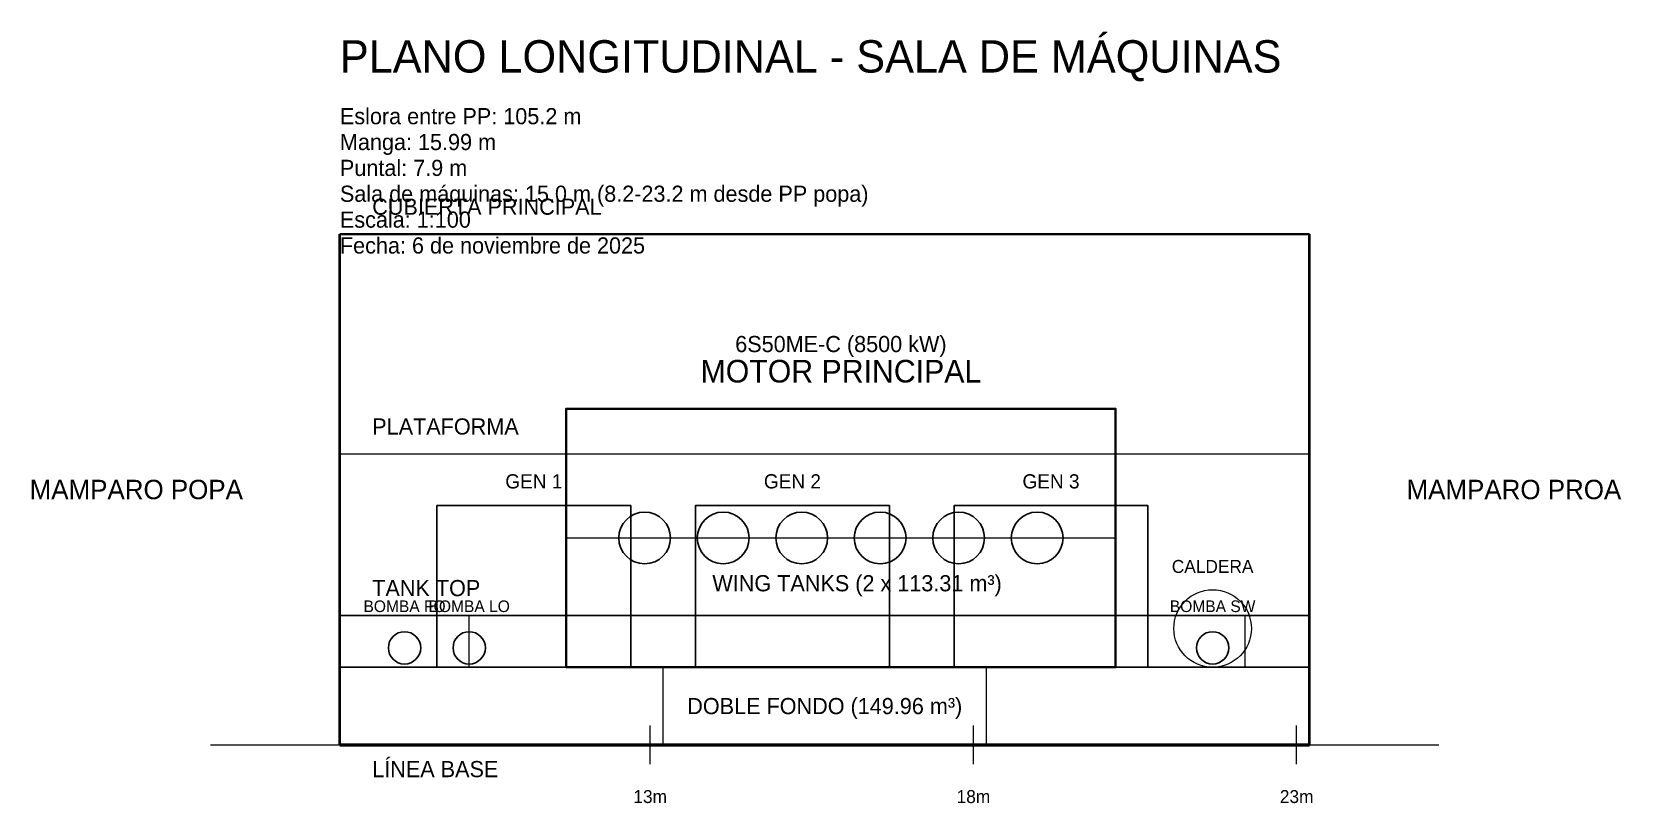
# Model space of a CAD drawing. Header units: metres. Extents: x 3.4 to 28, y -0.9 to 11.
import ezdxf
from ezdxf.enums import TextEntityAlignment as Align

# ---------------------------------------------------------------- set-up
doc = ezdxf.new("R2010")
doc.units = ezdxf.units.M
for name, color, linetype in [('CASCO', 1, 'Continuous'), ('CUBIERTAS', 4, 'Continuous'), ('EJES', 8, 'Continuous'), ('EQUIPOS_AUX', 5, 'Continuous'), ('ESTRUCTURA', 3, 'Continuous'), ('GENERADORES', 6, 'Continuous'), ('LEYENDA', 7, 'Continuous'), ('MOTOR_PRINCIPAL', 2, 'Continuous'), ('TANQUES_DB', 30, 'Continuous'), ('TANQUES_WING', 40, 'Continuous'), ('TEXTOS', 7, 'Continuous')]:
    doc.layers.add(name, color=color, linetype=linetype)

msp = doc.modelspace()

# ---------------------------------------------------------------- linework, layer by layer
at = {"layer": 'CASCO', "lineweight": 35}
for p, q in [((8.2, 0), (8.2, 7.9)), ((23.2, 0), (23.2, 7.9))]:
    msp.add_line(p, q, dxfattribs=at)
at = {"layer": 'CASCO', "lineweight": 50}
msp.add_line((8.2, 0), (23.2, 0), dxfattribs=at)
at = {"layer": 'CUBIERTAS', "lineweight": 35}
msp.add_line((8.2, 7.9), (23.2, 7.9), dxfattribs=at)
at = {"layer": 'CUBIERTAS', "lineweight": 18}
msp.add_line((8.2, 4.5), (23.2, 4.5), dxfattribs=at)
at = {"layer": 'CUBIERTAS', "lineweight": 25}
msp.add_line((8.2, 2), (23.2, 2), dxfattribs=at)
at = {"layer": 'EJES', "lineweight": 13}
for p, q in [((13, -0.3), (13, 0.3)), ((18, -0.3), (18, 0.3)), ((23, -0.3), (23, 0.3)), ((6.2, 0), (25.2, 0))]:
    msp.add_line(p, q, dxfattribs=at)
at = {"layer": 'EQUIPOS_AUX', "lineweight": 20}
msp.add_circle((21.7, 1.8), 0.6, dxfattribs=at)
at = {"layer": 'EQUIPOS_AUX'}
for centre in [(9.2, 1.5), (10.2, 1.5), (21.7, 1.5)]:
    msp.add_circle(centre, 0.25, dxfattribs=at)
at = {"layer": 'ESTRUCTURA', "lineweight": 40}
for p, q in [((8.2, 0), (8.2, 7.9)), ((23.2, 0), (23.2, 7.9))]:
    msp.add_line(p, q, dxfattribs=at)
at = {"layer": 'GENERADORES', "lineweight": 25}
for points in [[(9.7, 1.2), (9.7, 3.7), (12.7, 3.7), (12.7, 1.2)], [(13.7, 1.2), (13.7, 3.7), (16.7, 3.7), (16.7, 1.2)], [(17.7, 1.2), (17.7, 3.7), (20.7, 3.7), (20.7, 1.2)]]:
    msp.add_lwpolyline(points, close=True, dxfattribs=at)
at = {"layer": 'MOTOR_PRINCIPAL', "lineweight": 18}
msp.add_line((11.7, 3.2), (20.2, 3.2), dxfattribs=at)
at = {"layer": 'MOTOR_PRINCIPAL', "lineweight": 35}
msp.add_lwpolyline([(11.7, 1.2), (11.7, 5.2), (20.2, 5.2), (20.2, 1.2)], close=True, dxfattribs=at)
at = {"layer": 'MOTOR_PRINCIPAL'}
for centre in [(12.914, 3.2), (14.129, 3.2), (15.343, 3.2), (16.557, 3.2), (17.771, 3.2), (18.986, 3.2)]:
    msp.add_circle(centre, 0.4, dxfattribs=at)
at = {"layer": 'TANQUES_DB', "lineweight": 18}
for p, q in [((13.2, 0), (13.2, 1.2)), ((18.2, 0), (18.2, 1.2))]:
    msp.add_line(p, q, dxfattribs=at)
at = {"layer": 'TANQUES_DB', "lineweight": 25}
msp.add_lwpolyline([(8.2, 0), (8.2, 1.2), (23.2, 1.2), (23.2, 0)], close=True, dxfattribs=at)
at = {"layer": 'TANQUES_WING', "lineweight": 18}
msp.add_lwpolyline([(10.2, 1.2), (10.2, 2), (22.2, 2), (22.2, 1.2)], close=True, dxfattribs=at)

# ---------------------------------------------------------------- texts
at = {"layer": 'EJES'}
for s, p in [('13m', (13, -0.7)), ('18m', (18, -0.7)), ('23m', (23, -0.7))]:
    msp.add_text(s, height=0.2, dxfattribs=at).set_placement(p, align=Align.TOP_CENTER)
at = {"layer": 'LEYENDA'}
for s, height, p in [('PLANO LONGITUDINAL - SALA DE MÁQUINAS', 0.5, (8.2, 10.4)), ('Eslora entre PP: 105.2 m', 0.25, (8.2, 9.6)), ('Manga: 15.99 m', 0.25, (8.2, 9.2)), ('Puntal: 7.9 m', 0.25, (8.2, 8.8)), ('Sala de máquinas: 15.0 m (8.2-23.2 m desde PP popa)', 0.25, (8.2, 8.4)), ('Escala: 1:100', 0.25, (8.2, 8)), ('Fecha: 6 de noviembre de 2025', 0.25, (8.2, 7.6))]:
    msp.add_text(s, height=height, dxfattribs=at).set_placement(p)
at = {"layer": 'TEXTOS'}
for s, p in [('CUBIERTA PRINCIPAL', (8.7, 8.2)), ('PLATAFORMA', (8.7, 4.8)), ('TANK TOP', (8.7, 2.3)), ('LÍNEA BASE', (8.7, -0.5))]:
    msp.add_text(s, height=0.25, dxfattribs=at).set_placement(p)
for s, height, p in [('6S50ME-C (8500 kW)', 0.25, (15.95, 6)), ('MOTOR PRINCIPAL', 0.35, (15.95, 5.5)), ('GEN 1', 0.22, (11.2, 3.9)), ('GEN 2', 0.22, (15.2, 3.9)), ('GEN 3', 0.22, (19.2, 3.9)), ('CALDERA', 0.2, (21.7, 2.6)), ('WING TANKS (2 x 113.31 m³)', 0.25, (16.2, 2.3)), ('BOMBA FO', 0.18, (9.2, 2)), ('BOMBA LO', 0.18, (10.2, 2)), ('BOMBA SW', 0.18, (21.7, 2))]:
    msp.add_text(s, height=height, dxfattribs=at).set_placement(p, align=Align.BOTTOM_CENTER)
msp.add_text('MAMPARO POPA', height=0.3, dxfattribs=at).set_placement((6.7, 3.95), align=Align.MIDDLE_RIGHT)
msp.add_text('MAMPARO PROA', height=0.3, dxfattribs=at).set_placement((24.7, 3.95), align=Align.MIDDLE_LEFT)
msp.add_text('DOBLE FONDO (149.96 m³)', height=0.25, dxfattribs=at).set_placement((15.7, 0.6), align=Align.MIDDLE_CENTER)

doc.saveas('drawing.dxf')
